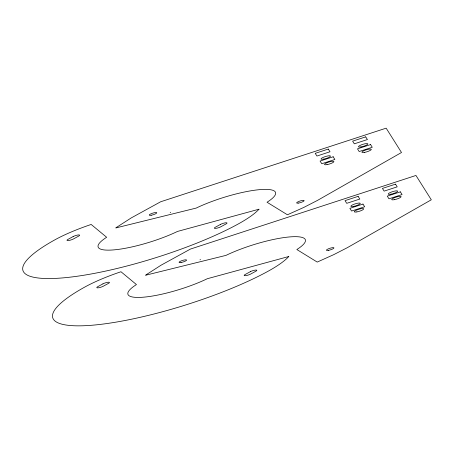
<?xml version="1.0" encoding="UTF-8"?>
<svg xmlns="http://www.w3.org/2000/svg" width="454" height="454" viewBox="0 0 454 454"><rect width="100%" height="100%" fill="white"/><g stroke="black" fill="none" stroke-linecap="round" stroke-linejoin="round"><path stroke-width="0.68" d="M170.222 212.512L170.693 212.245M200.021 259.802L200.492 259.535M116.723 227.25L115.793 227.948L196.179 208.085A51.223 10.822 -17.4 0 1 260.102 189.613A51.223 10.822 -17.4 0 1 267.037 202.24L287.422 214.782L303.902 207.37L317.596 200.345L401.501 152.504L386.161 128.164L160.671 201.763L131.195 217.943L116.723 227.25M146.523 274.539L145.598 275.238L225.984 255.375A51.223 10.822 -17.4 0 1 289.902 236.903A51.223 10.822 -17.4 0 1 296.842 249.53L317.227 262.072L333.707 254.66L347.395 247.64L431.3 199.794L415.96 175.454L190.476 249.053L161 265.232L146.523 274.539M73.128 236.574L67.986 239.377A3.938 0.834 -17.4 0 0 68.168 240.552A3.938 0.834 -17.4 0 0 73.497 238.923L78.638 236.12A3.938 0.834 -17.4 0 0 78.451 234.945A3.938 0.834 -17.4 0 0 73.128 236.574M102.927 283.863L97.786 286.667A3.938 0.834 -17.4 0 0 97.973 287.842A3.938 0.834 -17.4 0 0 103.296 286.213L108.438 283.409A3.938 0.834 -17.4 0 0 108.256 282.235A3.938 0.834 -17.4 0 0 102.927 283.863M220.502 224.412L215.361 227.216A3.938 0.834 -17.4 0 0 215.548 228.39A3.938 0.834 -17.4 0 0 220.871 226.762L226.013 223.958A3.938 0.834 -17.4 0 0 225.825 222.778A3.938 0.834 -17.4 0 0 220.502 224.412M250.302 271.702L245.166 274.505A3.938 0.834 -17.4 0 0 245.347 275.68A3.938 0.834 -17.4 0 0 250.676 274.051L255.812 271.248A3.938 0.834 -17.4 0 0 255.63 270.073A3.938 0.834 -17.4 0 0 250.302 271.702M328.31 149.071L315.224 153.344L316.92 156.04L330.007 151.767L328.31 149.071M365.714 136.864L352.622 141.137L354.319 143.827L367.411 139.554L365.714 136.864M333.168 156.778L320.076 161.051L321.772 163.741L334.865 159.468L333.168 156.778M370.566 144.571L357.48 148.844L359.176 151.534L372.263 147.261L370.566 144.571M358.115 196.361L345.023 200.634L346.72 203.33L359.812 199.056L358.115 196.361M395.513 184.154L382.427 188.427L384.118 191.117L397.21 186.849L395.513 184.154M362.967 204.067L349.881 208.341L351.578 211.031L364.664 206.757L362.967 204.067M400.371 191.86L387.279 196.134L388.976 198.824L402.068 194.55L400.371 191.86M258.979 209.215L177.503 231.432A51.223 10.822 -17.4 0 1 113.585 249.904A51.223 10.822 -17.4 0 1 106.65 237.277L91.175 224.458A65.938 13.932 -17.4 0 0 56.092 239.167A130.003 27.473 -17.4 0 0 62.192 277.95A130.003 27.473 -17.4 0 0 237.907 224.162A96.617 20.419 -17.4 0 0 258.979 209.215M288.784 256.504L207.308 278.722A51.223 10.822 -17.4 0 1 143.385 297.194A51.223 10.822 -17.4 0 1 136.45 284.567L120.98 271.747A65.938 13.932 -17.4 0 0 85.891 286.457A130.003 27.473 -17.4 0 0 91.992 325.24A130.003 27.473 -17.4 0 0 267.707 271.452A96.617 20.419 -17.4 0 0 288.784 256.504M364.46 152.413A4.926 1.039 -17.4 0 0 371.31 149.349A4.926 1.039 -17.4 0 0 364.046 150.654A4.926 1.039 -17.4 0 0 364.46 152.413M151.227 215.224A3.938 0.834 -17.4 0 0 156.766 212.778A3.938 0.834 -17.4 0 0 151.006 213.789A3.938 0.834 -17.4 0 0 151.227 215.224M327.062 164.62A4.926 1.039 -17.4 0 0 333.911 161.556A4.926 1.039 -17.4 0 0 326.647 162.861A4.926 1.039 -17.4 0 0 327.062 164.62M323.606 159.138A4.926 1.039 -17.4 0 0 330.455 156.074A4.926 1.039 -17.4 0 0 323.191 157.379A4.926 1.039 -17.4 0 0 323.606 159.138M298.607 203.063A3.938 0.834 -17.4 0 0 304.14 200.617A3.938 0.834 -17.4 0 0 298.38 201.627A3.938 0.834 -17.4 0 0 298.607 203.063M361.004 146.931A4.926 1.039 -17.4 0 0 367.854 143.867A4.926 1.039 -17.4 0 0 360.595 145.172A4.926 1.039 -17.4 0 0 361.004 146.931M390.809 194.221A4.926 1.039 -17.4 0 0 397.659 191.157A4.926 1.039 -17.4 0 0 390.395 192.462A4.926 1.039 -17.4 0 0 390.809 194.221M328.407 250.353A3.938 0.834 -17.4 0 0 333.945 247.907A3.938 0.834 -17.4 0 0 328.18 248.917A3.938 0.834 -17.4 0 0 328.407 250.353M353.405 206.428A4.926 1.039 -17.4 0 0 360.255 203.364A4.926 1.039 -17.4 0 0 352.996 204.669A4.926 1.039 -17.4 0 0 353.405 206.428M356.861 211.91A4.926 1.039 -17.4 0 0 363.711 208.846A4.926 1.039 -17.4 0 0 356.447 210.151A4.926 1.039 -17.4 0 0 356.861 211.91M181.032 262.514A3.938 0.834 -17.4 0 0 186.566 260.068A3.938 0.834 -17.4 0 0 180.806 261.078A3.938 0.834 -17.4 0 0 181.032 262.514M394.265 199.703A4.926 1.039 -17.4 0 0 401.115 196.639A4.926 1.039 -17.4 0 0 393.851 197.944A4.926 1.039 -17.4 0 0 394.265 199.703"/></g></svg>
